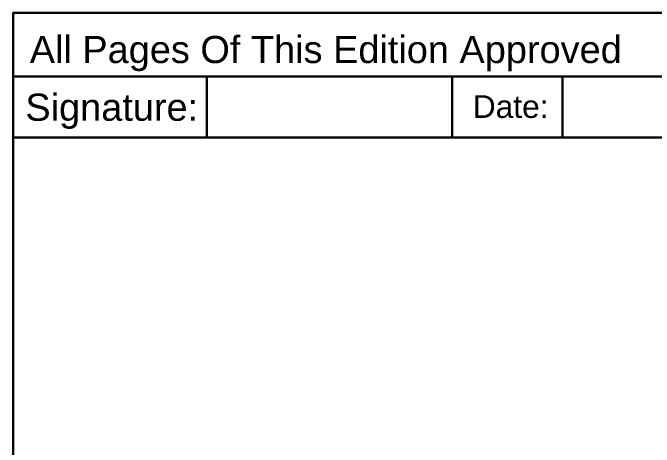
# Model space of a CAD drawing. Header units: millimetres. Extents: x 1979 to 4611, y 2266 to 2838.
# Drawn here: x 2935.4 to 3003.9, y 2742.6 to 2788.9 of the extents above; entities that cross this region are included whole.
import ezdxf

# ---------------------------------------------------------------- set-up
doc = ezdxf.new("R2010")
doc.units = ezdxf.units.MM
doc.layers.add('TEXT', color=7, linetype='Continuous', lineweight=30)
doc.styles.add('Arial', font='arial.ttf')

# ---------------------------------------------------------------- blocks, each defined once
blk = doc.blocks.new('A$C6D9B0F57')
at = {"layer": 'TEXT', "color": 4, "lineweight": 30}
for p, q in [((0.034, 202.378), (89.385, 202.378)), ((23.317, 202.378), (23.317, 195.036)), ((52.763, 202.378), (52.763, 195.036)), ((65.971, 202.378), (65.971, 195.036))]:
    blk.add_line(p, q, dxfattribs=at)
blk.add_lwpolyline([(297, 0.068), (297, 210), (0.068, 210), (0.068, 0.068)], close=True, dxfattribs=at)
blk.add_lwpolyline([(0.068, 195.036), (89.385, 195.036), (89.385, 210)], dxfattribs=at)
at = {"layer": 'TEXT', "style": 'Arial'}
for s, height, p in [('All Pages Of This Edition Approved ', 3.25548, (2.062, 203.978)), ('Signature:', 3.2555, (1.538, 197.058)), ('Date:', 2.7209, (55.219, 197.402))]:
    blk.add_text(s, height=height, dxfattribs=at).set_placement(p)

msp = doc.modelspace()

# ---------------------------------------------------------------- block references
at = {"layer": 'TEXT', "lineweight": 9, "xscale": 0.8895743999999013, "yscale": 0.8895743999999013, "zscale": 0.8895743999999013}
msp.add_blockref('A$C6D9B0F57', (2935.40191, 2602.10356), dxfattribs=at)

doc.saveas('drawing.dxf')
